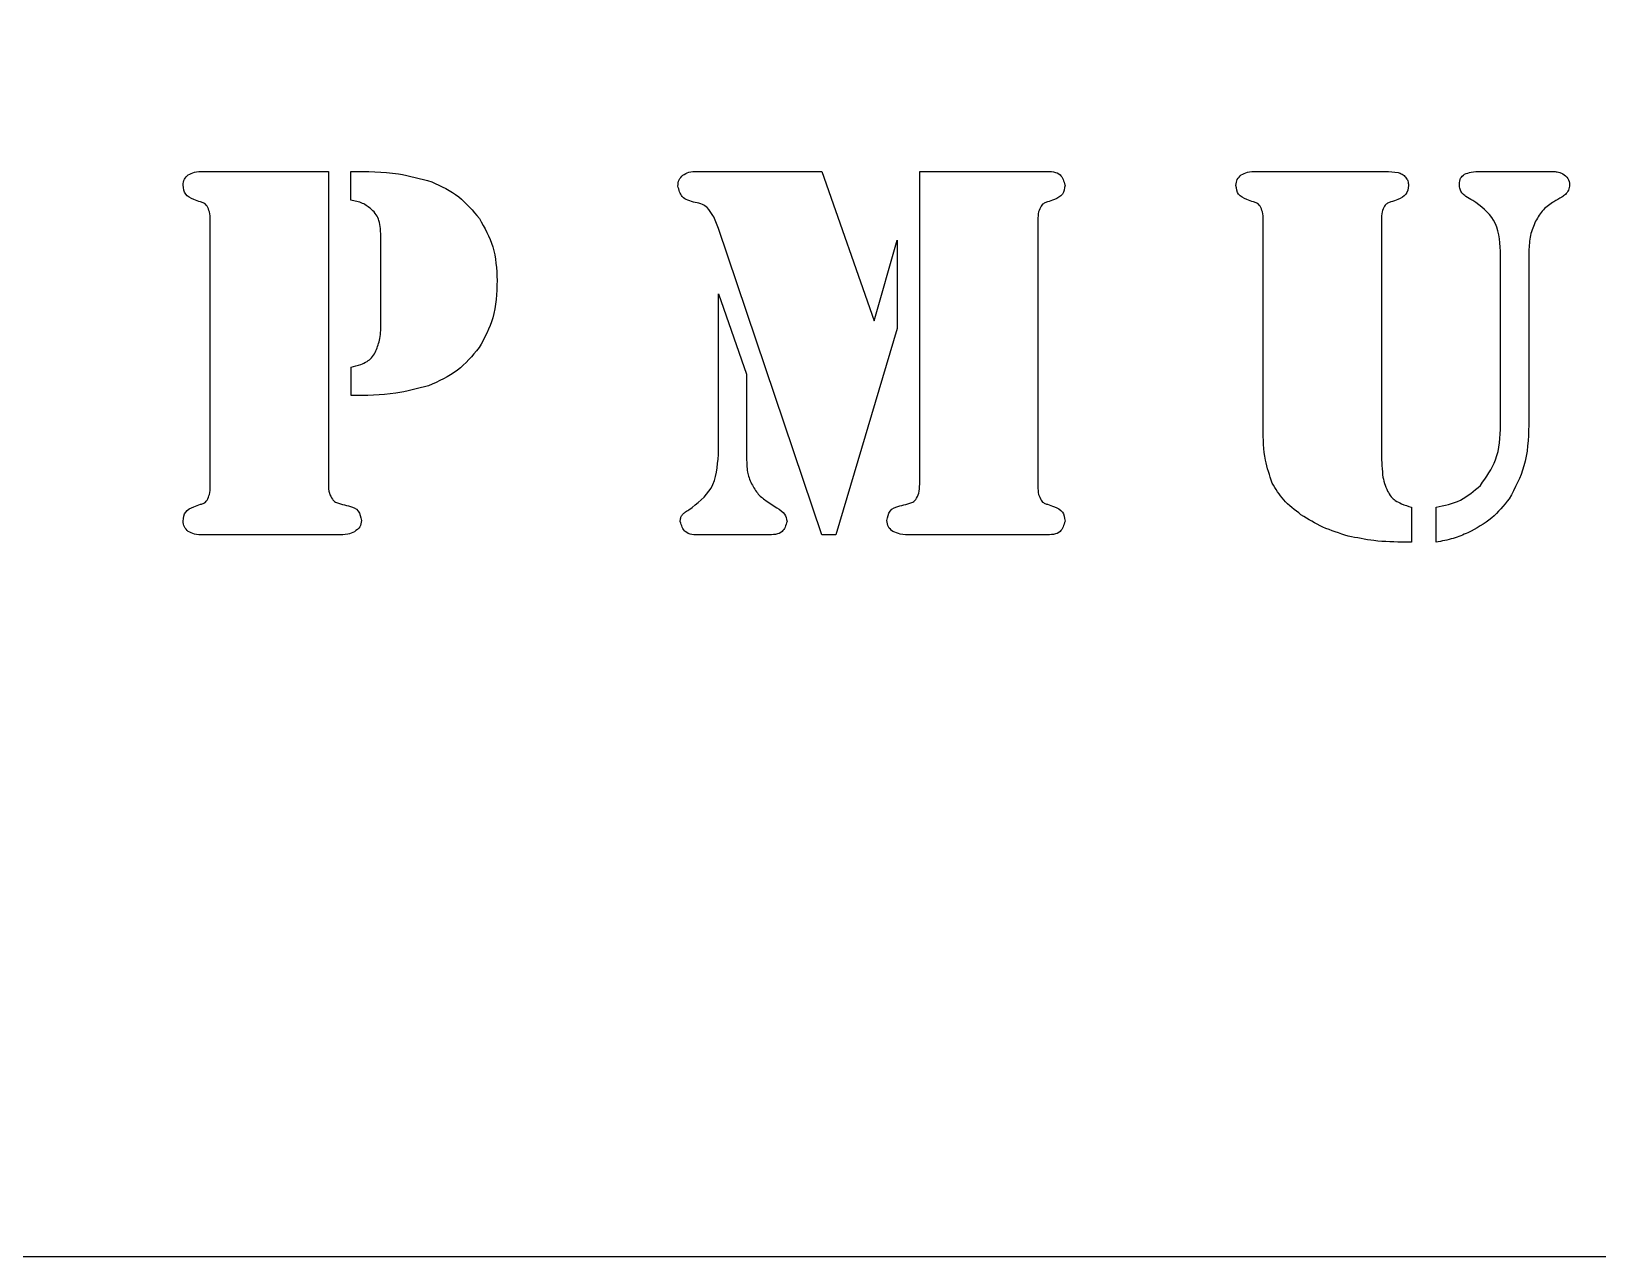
# Model space of a CAD drawing. Header units: millimetres. Extents: x 0 to 850, y -340 to 510.
# Drawn here: x 456.2 to 676, y -340 to -168.1 of the extents above; entities that cross this region are included whole.
import ezdxf

# ---------------------------------------------------------------- set-up
doc = ezdxf.new("R2010")
doc.units = ezdxf.units.MM
doc.layers.get('0').update_dxf_attribs({"linetype": 'CONTINUOUS'})

msp = doc.modelspace()

# ---------------------------------------------------------------- linework, layer by layer
for p, q in [((480.32, -187.77), (497.92, -187.77)), ((497.92, -187.77), (497.92, -231.67)), ((501.06, -191.81), (501.06, -187.77)), ((549.66, -187.77), (567.15, -187.77)), ((567.15, -187.77), (574.51, -208.73)), ((580.9, -231.67), (580.9, -187.77)), ((580.9, -187.77), (598.5, -187.77)), ((628.1, -187.77), (646.7, -187.77)), ((646.7, -187.77), (648.05, -187.92)), ((659.67, -187.77), (668.82, -187.77)), ((481.33, -231.97), (481.33, -194.57)), ((597.49, -194.57), (597.49, -231.97)), ((629.11, -223.86), (629.1, -194.57)), ((645.69, -194.57), (645.7, -225.92)), ((505.28, -209.25), (505.28, -197.3)), ((567.15, -238.77), (552.65, -195.77)), ((574.51, -208.73), (577.76, -197.41)), ((577.76, -197.41), (577.76, -209.81)), ((662.43, -223.34), (662.43, -198.98)), ((666.39, -198.98), (666.39, -223.38)), ((552.65, -227.49), (552.65, -204.96)), ((552.65, -204.96), (556.61, -216.24)), ((577.76, -209.81), (569.13, -238.77)), ((501.1, -219.23), (501.1, -215.23)), ((556.61, -216.24), (556.61, -227.49)), ((559.49, -234.06), (560.87, -234.96)), ((649.92, -234.88), (649.92, -239.78)), ((653.36, -239.78), (653.36, -234.88)), ((499.23, -238.77), (480.32, -238.77)), ((559.49, -238.77), (550.11, -238.77)), ((569.13, -238.77), (567.15, -238.77)), ((598.5, -238.77), (579.63, -238.77)), ((649.92, -239.78), (649.1, -239.78))]:
    msp.add_line(p, q)
msp.add_lwpolyline([(850, 510), (0, 510), (0, -340), (850, -340)], close=True)
for points, knots in [([(477.52, -189.71), (477.55, -189.42), (477.61, -188.85), (478.04, -188.46), (478.25, -188.27)], [0, 0, 0, 0, 0.0995854, 0.1960917, 0.1960917, 0.1960917, 0.1960917]), ([(478.25, -188.27), (478.54, -188.13), (479.19, -187.8), (479.92, -187.78), (480.32, -187.77)], [0, 0, 0, 0, 0.1129812, 0.2538745, 0.2538745, 0.2538745, 0.2538745]), ([(501.06, -187.77), (503.31, -187.78), (507.16, -187.79), (510.87, -188.81), (512.42, -189.23)], [0, 0, 0, 0, 0.78798, 1.352273, 1.352273, 1.352273, 1.352273]), ([(546.97, -189.83), (547, -189.52), (547.05, -188.93), (547.46, -188.52), (547.66, -188.31)], [0, 0, 0, 0, 0.1036614, 0.2013987, 0.2013987, 0.2013987, 0.2013987]), ([(547.66, -188.31), (547.94, -188.15), (548.55, -187.8), (549.27, -187.78), (549.66, -187.77)], [0, 0, 0, 0, 0.1103425, 0.246989, 0.246989, 0.246989, 0.246989]), ([(598.5, -187.77), (599.31, -187.79), (600.73, -187.83), (601.13, -189.15), (601.3, -189.71)], [0, 0, 0, 0, 0.2537707, 0.4439822, 0.4439822, 0.4439822, 0.4439822]), ([(625.29, -189.75), (625.32, -189.45), (625.37, -188.86), (625.81, -188.47), (626.02, -188.28)], [0, 0, 0, 0, 0.1028075, 0.2001363, 0.2001363, 0.2001363, 0.2001363]), ([(626.02, -188.28), (626.31, -188.13), (626.96, -187.8), (627.69, -187.78), (628.1, -187.77)], [0, 0, 0, 0, 0.1129811, 0.2538742, 0.2538742, 0.2538742, 0.2538742]), ([(648.05, -187.92), (648.25, -187.99), (648.65, -188.14), (648.95, -188.44), (649.09, -188.59)], [0, 0, 0, 0, 0.0747571, 0.1479475, 0.1479475, 0.1479475, 0.1479475]), ([(649.09, -188.59), (649.21, -188.76), (649.46, -189.11), (649.49, -189.54), (649.5, -189.75)], [0, 0, 0, 0, 0.0723775, 0.1469897, 0.1469897, 0.1469897, 0.1469897]), ([(656.64, -189.56), (656.66, -189.27), (656.71, -188.7), (657.14, -188.35), (657.35, -188.18)], [0, 0, 0, 0, 0.1000063, 0.1901564, 0.1901564, 0.1901564, 0.1901564]), ([(657.35, -188.18), (657.66, -188.06), (658.4, -187.78), (659.2, -187.77), (659.67, -187.77)], [0, 0, 0, 0, 0.1157188, 0.2788047, 0.2788047, 0.2788047, 0.2788047]), ([(668.82, -187.77), (669.14, -187.77), (669.66, -187.77), (670.18, -187.81), (670.37, -187.83)], [0, 0, 0, 0, 0.1137486, 0.1826076, 0.1826076, 0.1826076, 0.1826076]), ([(670.37, -187.83), (670.5, -187.85), (670.77, -187.91), (671.01, -188.04), (671.14, -188.11)], [0, 0, 0, 0, 0.04704083, 0.09643693, 0.09643693, 0.09643693, 0.09643693]), ([(671.14, -188.11), (671.42, -188.3), (671.96, -188.68), (672.06, -189.33), (672.11, -189.64)], [0, 0, 0, 0, 0.1159064, 0.2220229, 0.2220229, 0.2220229, 0.2220229]), ([(479.02, -191.73), (478.58, -191.53), (477.72, -191.12), (477.59, -190.18), (477.52, -189.71)], [0, 0, 0, 0, 0.1584858, 0.3142666, 0.3142666, 0.3142666, 0.3142666]), ([(512.42, -189.23), (513.75, -189.85), (516.36, -191.08), (518.2, -193.3), (519.11, -194.38)], [0, 0, 0, 0, 0.510733, 1.004258, 1.004258, 1.004258, 1.004258]), ([(549.4, -192.14), (548.7, -191.96), (547.43, -191.62), (547.11, -190.38), (546.97, -189.83)], [0, 0, 0, 0, 0.2360082, 0.4237532, 0.4237532, 0.4237532, 0.4237532]), ([(601.3, -189.71), (601.23, -190.18), (601.1, -191.12), (600.24, -191.53), (599.8, -191.73)], [0, 0, 0, 0, 0.1557808, 0.3142667, 0.3142667, 0.3142667, 0.3142667]), ([(626.79, -191.73), (626.35, -191.53), (625.49, -191.14), (625.36, -190.21), (625.29, -189.75)], [0, 0, 0, 0, 0.1578788, 0.3104996, 0.3104996, 0.3104996, 0.3104996]), ([(649.5, -189.75), (649.44, -190.21), (649.3, -191.14), (648.45, -191.53), (648.01, -191.73)], [0, 0, 0, 0, 0.1526206, 0.3104993, 0.3104993, 0.3104993, 0.3104993]), ([(657, -190.82), (656.89, -190.64), (656.66, -190.26), (656.65, -189.81), (656.64, -189.56)], [0, 0, 0, 0, 0.0695398, 0.1553418, 0.1553418, 0.1553418, 0.1553418]), ([(658.51, -191.84), (658.18, -191.67), (657.63, -191.39), (657.18, -190.98), (657, -190.82)], [0, 0, 0, 0, 0.1302391, 0.2159995, 0.2159995, 0.2159995, 0.2159995]), ([(671.51, -191.02), (671.35, -191.14), (670.83, -191.51), (670.28, -191.82), (669.9, -192.03)], [0, 0, 0, 0, 0.0710303, 0.223306, 0.223306, 0.223306, 0.223306]), ([(672.11, -189.64), (672.08, -189.9), (672.03, -190.43), (671.69, -190.82), (671.51, -191.02)], [0, 0, 0, 0, 0.0907311, 0.1813019, 0.1813019, 0.1813019, 0.1813019]), ([(480.46, -192.24), (480.3, -192.18), (479.83, -192), (479.34, -191.84), (479.02, -191.73)], [0, 0, 0, 0, 0.0580704, 0.1793511, 0.1793511, 0.1793511, 0.1793511]), ([(480.89, -192.67), (480.82, -192.57), (480.7, -192.4), (480.53, -192.28), (480.46, -192.24)], [0, 0, 0, 0, 0.0414461, 0.07210721, 0.07210721, 0.07210721, 0.07210721]), ([(481.33, -194.57), (481.33, -194.19), (481.32, -193.51), (481.02, -192.92), (480.89, -192.67)], [0, 0, 0, 0, 0.1336195, 0.2330382, 0.2330382, 0.2330382, 0.2330382]), ([(503.98, -193.11), (503.57, -192.8), (502.71, -192.12), (501.63, -191.92), (501.06, -191.81)], [0, 0, 0, 0, 0.1798204, 0.3805827, 0.3805827, 0.3805827, 0.3805827]), ([(505.02, -194.68), (504.91, -194.4), (504.67, -193.8), (504.21, -193.35), (503.98, -193.11)], [0, 0, 0, 0, 0.107153, 0.223968, 0.223968, 0.223968, 0.223968]), ([(551.08, -192.85), (550.87, -192.7), (550.36, -192.33), (549.75, -192.21), (549.4, -192.14)], [0, 0, 0, 0, 0.0923733, 0.2169035, 0.2169035, 0.2169035, 0.2169035]), ([(552.65, -195.77), (552.43, -195.14), (552.07, -194.08), (551.37, -193.21), (551.08, -192.85)], [0, 0, 0, 0, 0.2314485, 0.3919029, 0.3919029, 0.3919029, 0.3919029]), ([(597.93, -192.67), (597.8, -192.92), (597.5, -193.51), (597.49, -194.19), (597.49, -194.57)], [0, 0, 0, 0, 0.0994188, 0.233038, 0.233038, 0.233038, 0.233038]), ([(598.36, -192.24), (598.29, -192.28), (598.12, -192.4), (598, -192.57), (597.93, -192.67)], [0, 0, 0, 0, 0.03066131, 0.07210741, 0.07210741, 0.07210741, 0.07210741]), ([(599.8, -191.73), (599.48, -191.84), (598.99, -192), (598.52, -192.18), (598.36, -192.24)], [0, 0, 0, 0, 0.1212802, 0.1793515, 0.1793515, 0.1793515, 0.1793515]), ([(628.23, -192.24), (628.07, -192.18), (627.6, -192), (627.11, -191.84), (626.79, -191.73)], [0, 0, 0, 0, 0.0580705, 0.179351, 0.179351, 0.179351, 0.179351]), ([(628.66, -192.67), (628.59, -192.57), (628.47, -192.4), (628.3, -192.28), (628.23, -192.24)], [0, 0, 0, 0, 0.04144629, 0.07210745, 0.07210745, 0.07210745, 0.07210745]), ([(629.1, -194.57), (629.1, -194.19), (629.09, -193.51), (628.79, -192.92), (628.66, -192.67)], [0, 0, 0, 0, 0.1336188, 0.2330376, 0.2330376, 0.2330376, 0.2330376]), ([(646.14, -192.67), (646.01, -192.92), (645.71, -193.51), (645.7, -194.19), (645.69, -194.57)], [0, 0, 0, 0, 0.0994183, 0.2330376, 0.2330376, 0.2330376, 0.2330376]), ([(646.57, -192.24), (646.5, -192.28), (646.33, -192.4), (646.21, -192.57), (646.14, -192.67)], [0, 0, 0, 0, 0.03066078, 0.07210736, 0.07210736, 0.07210736, 0.07210736]), ([(648.01, -191.73), (647.68, -191.84), (647.2, -192), (646.73, -192.18), (646.57, -192.24)], [0, 0, 0, 0, 0.1212806, 0.1793513, 0.1793513, 0.1793513, 0.1793513]), ([(662.43, -198.98), (662.3, -197.42), (662.05, -194.44), (659.65, -192.68), (658.51, -191.84)], [0, 0, 0, 0, 0.523855, 1.001119, 1.001119, 1.001119, 1.001119]), ([(669.9, -192.03), (669.38, -192.38), (668.31, -193.09), (667.66, -194.2), (667.33, -194.77)], [0, 0, 0, 0, 0.2181571, 0.4484478, 0.4484478, 0.4484478, 0.4484478]), ([(505.28, -197.3), (505.28, -196.79), (505.28, -195.9), (505.1, -195.04), (505.02, -194.68)], [0, 0, 0, 0, 0.1803837, 0.3099282, 0.3099282, 0.3099282, 0.3099282]), ([(519.11, -194.38), (519.84, -195.67), (521.37, -198.37), (521.53, -201.47), (521.61, -203.09)], [0, 0, 0, 0, 0.514645, 1.07881, 1.07881, 1.07881, 1.07881]), ([(667.33, -194.77), (667.05, -195.42), (666.49, -196.77), (666.43, -198.23), (666.39, -198.98)], [0, 0, 0, 0, 0.246598, 0.5101217, 0.5101217, 0.5101217, 0.5101217]), ([(521.61, -203.09), (521.54, -204.87), (521.4, -208.21), (519.81, -211.14), (519.07, -212.5)], [0, 0, 0, 0, 0.619905, 1.160851, 1.160851, 1.160851, 1.160851]), ([(504.5, -213.18), (504.73, -212.61), (505.24, -211.36), (505.27, -210), (505.28, -209.25)], [0, 0, 0, 0, 0.2126826, 0.474142, 0.474142, 0.474142, 0.474142]), ([(503.36, -214.45), (503.57, -214.28), (504.03, -213.93), (504.34, -213.44), (504.5, -213.18)], [0, 0, 0, 0, 0.0946978, 0.2023246, 0.2023246, 0.2023246, 0.2023246]), ([(519.07, -212.5), (518.12, -213.64), (516.17, -215.97), (513.39, -217.21), (511.97, -217.85)], [0, 0, 0, 0, 0.515248, 1.0576, 1.0576, 1.0576, 1.0576]), ([(501.1, -215.23), (501.56, -215.12), (502.34, -214.94), (503.07, -214.59), (503.36, -214.45)], [0, 0, 0, 0, 0.1671747, 0.2822673, 0.2822673, 0.2822673, 0.2822673]), ([(511.97, -217.85), (510.44, -218.25), (506.89, -219.18), (503.2, -219.21), (501.1, -219.23)], [0, 0, 0, 0, 0.55532, 1.293803, 1.293803, 1.293803, 1.293803]), ([(630.38, -231.49), (630.01, -230.42), (629.15, -227.96), (629.12, -225.35), (629.11, -223.86)], [0, 0, 0, 0, 0.3942889, 0.9143144, 0.9143144, 0.9143144, 0.9143144]), ([(659.59, -231.82), (660.42, -230.66), (662.22, -228.14), (662.36, -225.02), (662.43, -223.34)], [0, 0, 0, 0, 0.4917, 1.072462, 1.072462, 1.072462, 1.072462]), ([(666.39, -223.38), (666.31, -225.32), (666.16, -228.98), (664.44, -232.19), (663.63, -233.69)], [0, 0, 0, 0, 0.677426, 1.270576, 1.270576, 1.270576, 1.270576]), ([(645.7, -225.92), (645.69, -226.82), (645.69, -228.3), (645.82, -229.77), (645.86, -230.35)], [0, 0, 0, 0, 0.3170714, 0.5214565, 0.5214565, 0.5214565, 0.5214565]), ([(548.5, -235.26), (549.71, -234.33), (552.26, -232.38), (552.52, -229.17), (552.65, -227.49)], [0, 0, 0, 0, 0.513638, 1.080758, 1.080758, 1.080758, 1.080758]), ([(556.61, -227.49), (556.61, -227.98), (556.61, -228.8), (556.7, -229.62), (556.74, -229.95)], [0, 0, 0, 0, 0.1736685, 0.2907223, 0.2907223, 0.2907223, 0.2907223]), ([(556.74, -229.95), (556.8, -230.22), (556.94, -230.79), (557.19, -231.31), (557.32, -231.6)], [0, 0, 0, 0, 0.0955621, 0.2055855, 0.2055855, 0.2055855, 0.2055855]), ([(645.86, -230.35), (645.93, -230.75), (646.07, -231.53), (646.4, -232.25), (646.56, -232.61)], [0, 0, 0, 0, 0.143332, 0.2791361, 0.2791361, 0.2791361, 0.2791361]), ([(480.89, -233.88), (481.02, -233.62), (481.32, -233.03), (481.33, -232.36), (481.33, -231.97)], [0, 0, 0, 0, 0.0994193, 0.2330386, 0.2330386, 0.2330386, 0.2330386]), ([(497.92, -231.67), (497.93, -232.1), (497.94, -232.85), (498.32, -233.49), (498.48, -233.76)], [0, 0, 0, 0, 0.1481727, 0.2587474, 0.2587474, 0.2587474, 0.2587474]), ([(557.32, -231.6), (557.6, -232.11), (558.14, -233.09), (559.05, -233.75), (559.49, -234.06)], [0, 0, 0, 0, 0.201779, 0.3905983, 0.3905983, 0.3905983, 0.3905983]), ([(580.34, -233.8), (580.5, -233.52), (580.88, -232.86), (580.89, -232.1), (580.9, -231.67)], [0, 0, 0, 0, 0.113533, 0.2627976, 0.2627976, 0.2627976, 0.2627976]), ([(597.49, -231.97), (597.49, -232.36), (597.5, -233.03), (597.8, -233.62), (597.93, -233.88)], [0, 0, 0, 0, 0.1336202, 0.2330384, 0.2330384, 0.2330384, 0.2330384]), ([(634.41, -235.93), (633.55, -235.28), (631.92, -234.05), (630.87, -232.31), (630.38, -231.49)], [0, 0, 0, 0, 0.3778445, 0.712216, 0.712216, 0.712216, 0.712216]), ([(646.56, -232.61), (646.71, -232.89), (646.99, -233.4), (647.44, -233.78), (647.64, -233.95)], [0, 0, 0, 0, 0.1121791, 0.2046766, 0.2046766, 0.2046766, 0.2046766]), ([(653.36, -234.88), (654.54, -234.64), (656.89, -234.16), (658.7, -232.59), (659.59, -231.82)], [0, 0, 0, 0, 0.420397, 0.830098, 0.830098, 0.830098, 0.830098]), ([(477.52, -236.83), (477.59, -236.36), (477.72, -235.42), (478.58, -235.01), (479.02, -234.81)], [0, 0, 0, 0, 0.1557804, 0.3142659, 0.3142659, 0.3142659, 0.3142659]), ([(479.02, -234.81), (479.34, -234.7), (479.83, -234.54), (480.3, -234.36), (480.46, -234.31)], [0, 0, 0, 0, 0.1212806, 0.1793511, 0.1793511, 0.1793511, 0.1793511]), ([(480.46, -234.31), (480.53, -234.26), (480.7, -234.15), (480.82, -233.97), (480.89, -233.88)], [0, 0, 0, 0, 0.03066125, 0.07210717, 0.07210717, 0.07210717, 0.07210717]), ([(498.48, -233.76), (498.57, -233.87), (498.73, -234.07), (498.95, -234.18), (499.04, -234.23)], [0, 0, 0, 0, 0.04935592, 0.08657679, 0.08657679, 0.08657679, 0.08657679]), ([(499.04, -234.23), (499.23, -234.29), (499.8, -234.46), (500.38, -234.6), (500.76, -234.7)], [0, 0, 0, 0, 0.0686814, 0.2095474, 0.2095474, 0.2095474, 0.2095474]), ([(500.76, -234.7), (501.29, -234.87), (502.29, -235.21), (502.47, -236.25), (502.56, -236.75)], [0, 0, 0, 0, 0.1794443, 0.3452034, 0.3452034, 0.3452034, 0.3452034]), ([(560.87, -234.96), (561.28, -235.22), (562.01, -235.69), (562.2, -236.51), (562.29, -236.87)], [0, 0, 0, 0, 0.1644868, 0.2892648, 0.2892648, 0.2892648, 0.2892648]), ([(576.3, -236.75), (576.39, -236.25), (576.57, -235.21), (577.57, -234.87), (578.1, -234.7)], [0, 0, 0, 0, 0.1657591, 0.3452034, 0.3452034, 0.3452034, 0.3452034]), ([(578.1, -234.7), (578.48, -234.6), (579.06, -234.46), (579.63, -234.29), (579.81, -234.23)], [0, 0, 0, 0, 0.1408664, 0.2095478, 0.2095478, 0.2095478, 0.2095478]), ([(579.81, -234.23), (579.9, -234.18), (580.11, -234.08), (580.26, -233.9), (580.34, -233.8)], [0, 0, 0, 0, 0.03571456, 0.0804088, 0.0804088, 0.0804088, 0.0804088]), ([(597.93, -233.88), (598, -233.97), (598.12, -234.15), (598.29, -234.26), (598.36, -234.31)], [0, 0, 0, 0, 0.04144621, 0.07210727, 0.07210727, 0.07210727, 0.07210727]), ([(598.36, -234.31), (598.52, -234.36), (598.99, -234.54), (599.48, -234.7), (599.8, -234.81)], [0, 0, 0, 0, 0.0580713, 0.1793515, 0.1793515, 0.1793515, 0.1793515]), ([(599.8, -234.81), (600.24, -235.01), (601.1, -235.42), (601.23, -236.36), (601.3, -236.83)], [0, 0, 0, 0, 0.1584857, 0.314266, 0.314266, 0.314266, 0.314266]), ([(647.64, -233.95), (647.93, -234.1), (648.65, -234.5), (649.44, -234.74), (649.92, -234.88)], [0, 0, 0, 0, 0.1145072, 0.2903662, 0.2903662, 0.2903662, 0.2903662]), ([(663.63, -233.69), (662.86, -234.65), (661.26, -236.64), (659.01, -237.84), (657.84, -238.47)], [0, 0, 0, 0, 0.4285897, 0.891728, 0.891728, 0.891728, 0.891728]), ([(478.25, -238.27), (478.04, -238.08), (477.61, -237.69), (477.55, -237.12), (477.52, -236.83)], [0, 0, 0, 0, 0.0965061, 0.1960927, 0.1960927, 0.1960927, 0.1960927]), ([(502.56, -236.75), (502.51, -237.07), (502.41, -237.72), (501.87, -238.12), (501.58, -238.32)], [0, 0, 0, 0, 0.1071749, 0.2253261, 0.2253261, 0.2253261, 0.2253261]), ([(547.31, -236.9), (547.31, -236.72), (547.32, -236.4), (547.48, -236.11), (547.55, -235.99)], [0, 0, 0, 0, 0.0624975, 0.1128858, 0.1128858, 0.1128858, 0.1128858]), ([(550.11, -238.77), (549.3, -238.76), (547.9, -238.73), (547.48, -237.44), (547.31, -236.9)], [0, 0, 0, 0, 0.2532841, 0.4375753, 0.4375753, 0.4375753, 0.4375753]), ([(547.55, -235.99), (547.67, -235.87), (547.95, -235.58), (548.3, -235.38), (548.5, -235.26)], [0, 0, 0, 0, 0.0582985, 0.1416597, 0.1416597, 0.1416597, 0.1416597]), ([(562.29, -236.87), (562.12, -237.42), (561.71, -238.72), (560.3, -238.75), (559.49, -238.77)], [0, 0, 0, 0, 0.1872458, 0.4407705, 0.4407705, 0.4407705, 0.4407705]), ([(577.14, -238.27), (576.9, -238.08), (576.4, -237.69), (576.34, -237.07), (576.3, -236.75)], [0, 0, 0, 0, 0.1049005, 0.2116498, 0.2116498, 0.2116498, 0.2116498]), ([(601.3, -236.83), (601.13, -237.39), (600.73, -238.71), (599.31, -238.75), (598.5, -238.77)], [0, 0, 0, 0, 0.1902124, 0.443983, 0.443983, 0.443983, 0.443983]), ([(641.03, -238.92), (639.82, -238.55), (637.49, -237.84), (635.42, -236.56), (634.41, -235.93)], [0, 0, 0, 0, 0.4417492, 0.8570653, 0.8570653, 0.8570653, 0.8570653]), ([(480.32, -238.77), (479.92, -238.76), (479.19, -238.74), (478.54, -238.41), (478.25, -238.27)], [0, 0, 0, 0, 0.1408932, 0.2538743, 0.2538743, 0.2538743, 0.2538743]), ([(501.58, -238.32), (501.27, -238.45), (500.52, -238.77), (499.71, -238.77), (499.23, -238.77)], [0, 0, 0, 0, 0.1178282, 0.2842855, 0.2842855, 0.2842855, 0.2842855]), ([(579.63, -238.77), (579.14, -238.76), (578.28, -238.75), (577.48, -238.41), (577.14, -238.27)], [0, 0, 0, 0, 0.1704272, 0.3007871, 0.3007871, 0.3007871, 0.3007871]), ([(649.1, -239.78), (647.61, -239.76), (644.89, -239.72), (642.23, -239.17), (641.03, -238.92)], [0, 0, 0, 0, 0.5236873, 0.9567503, 0.9567503, 0.9567503, 0.9567503]), ([(657.84, -238.47), (657.16, -238.75), (655.72, -239.36), (654.17, -239.63), (653.36, -239.78)], [0, 0, 0, 0, 0.2583913, 0.5508909, 0.5508909, 0.5508909, 0.5508909])]:
    msp.add_open_spline(points, degree=3, knots=knots)

doc.saveas('drawing.dxf')
